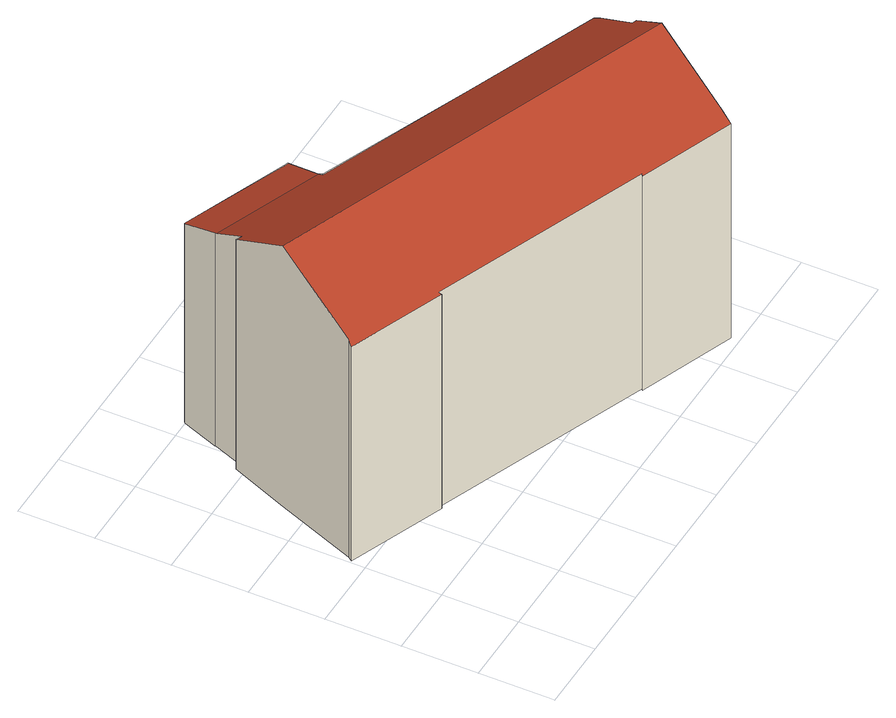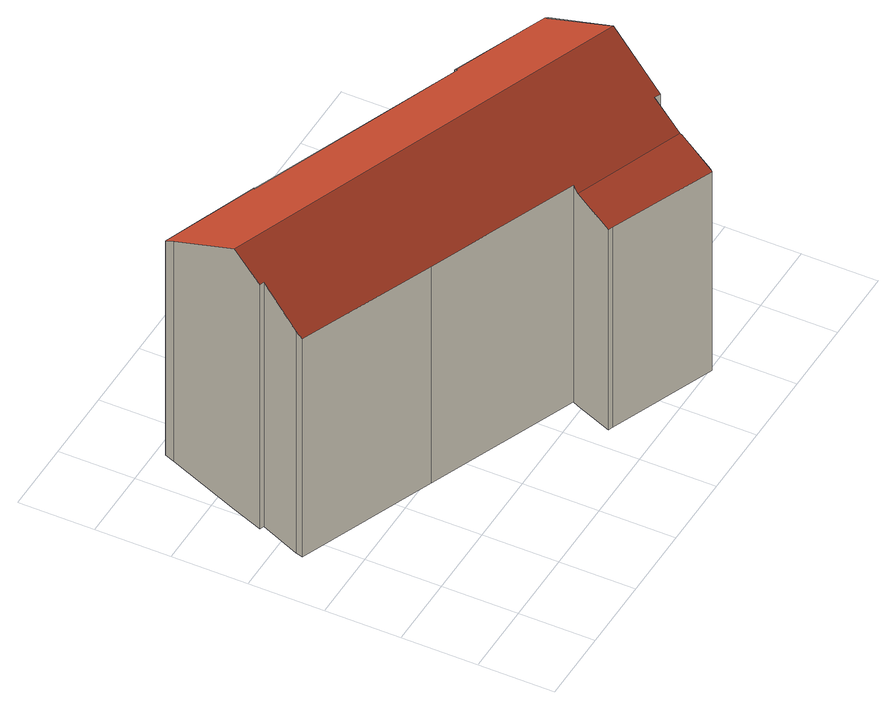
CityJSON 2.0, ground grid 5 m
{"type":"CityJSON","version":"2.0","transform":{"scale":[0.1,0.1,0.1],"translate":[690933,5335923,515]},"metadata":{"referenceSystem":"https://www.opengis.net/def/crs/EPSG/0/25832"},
"CityObjects":{
"building1":{"type":"Building","attributes":{"function":"31001_9998","roofType":"3100","measuredHeight":20.16,"storeysAboveGround":3},"address":[{"country":"Germany","locality":"München","thoroughfareName":"Arcisstraße 21"}],"geometry":[{"type":"MultiSurface","lod":"2","boundaries":[[[0,1,2,3]],[[4,1,0,5,6,7,8,9,10,11,12,13]],[[14,15,16,17]],[[18,19,20,21]],[[7,6,22,23]],[[5,0,3,24]],[[25,26,27,28]],[[29,18,21,30]],[[11,10,31,32]],[[33,34,35,36]],[[15,29,30,16]],[[26,25,37,38,39,9,8]],[[19,33,36,20]],[[12,11,32,40,35,34]],[[1,4,41,2]],[[42,43,41,4,13,44]],[[44,14,17,42]],[[45,27,26,8,7,23]],[[18,29,15,14,44,13,12,34,33,19]],[[37,25,28,46]],[[38,37,46,47,48,39]],[[9,39,48,49,31,10]],[[6,5,24,22]],[[2,41,43,42,17,16,30,21,20,36,35,40,32,31,49,48,47,46,28,27,45,23,22,24,3]]],"semantics":{"surfaces":[{"type":"WallSurface"},{"type":"RoofSurface"},{"type":"GroundSurface"}],"values":[0,1,0,0,0,0,0,0,0,0,0,1,0,0,0,0,0,0,1,0,0,0,0,2]}}]}
},
"vertices":[
[314,112,172],[302,85,189],[302,85,0],[314,112,0],[305,84,189],[315,117,169],[224,153,168],[124,193,168],[126,197,165],[53,225,165],[45,204,178],[41,206,178],[25,167,202],[297,63,202],[274,6,166],[210,30,166],[210,30,0],[274,6,0],[66,87,167],[66,85,166],[66,85,0],[66,87,0],[224,153,0],[124,193,0],[315,117,0],[133,223,155],[136,222,155],[136,222,0],[133,223,0],[211,31,167],[211,31,0],[45,204,0],[41,206,0],[2,110,166],[4,113,169],[4,113,0],[2,110,0],[63,251,154],[62,250,155],[53,226,165],[25,167,0],[305,84,0],[277,13,0],[297,63,0],[277,13,171],[126,197,0],[63,251,0],[62,250,0],[53,226,0],[53,225,0]
]}
